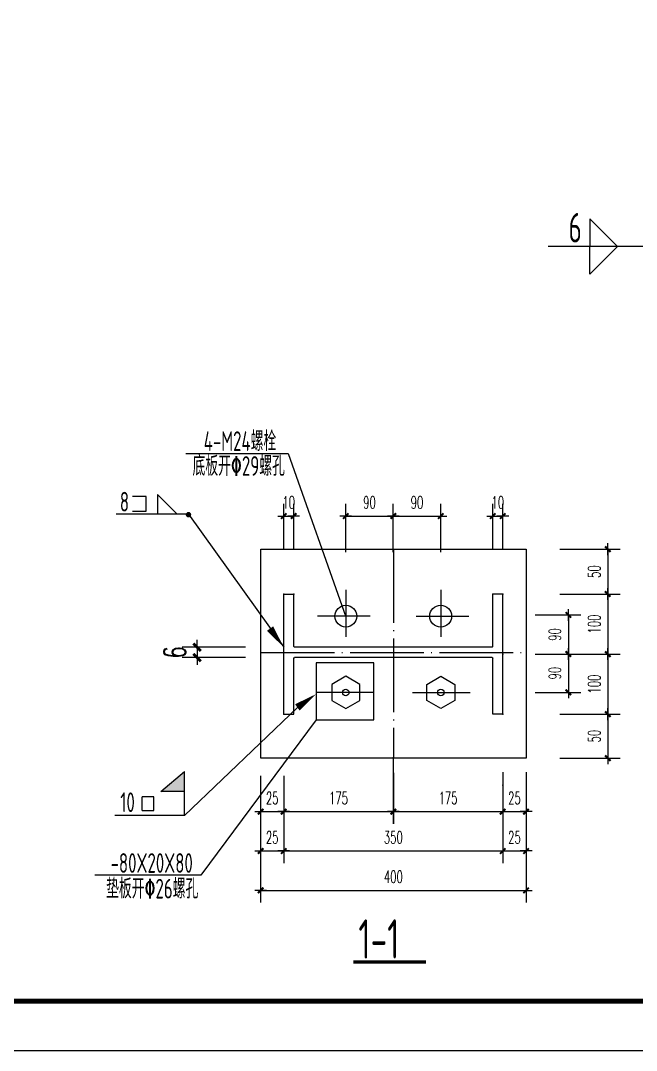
# Model space of a CAD drawing. Extents: x 14207793 to 14719554, y -1675802 to -1228715.
# Drawn here: x 14543680 to 14556190, y -1588998 to -1568071 of the extents above; entities that cross this region are included whole.
import ezdxf
from ezdxf.enums import TextEntityAlignment as Align

# ---------------------------------------------------------------- set-up
doc = ezdxf.new("R2010")
doc.units = 0
doc.header["$LTSCALE"] = 500
doc.header["$MEASUREMENT"] = 0
doc.linetypes.add('CONTINOUS', pattern=[0])
doc.linetypes.add('DOTE', pattern=[2.42, 2, -0.2, 0.02, -0.2])
doc.layers.get('0').update_dxf_attribs({"linetype": 'CONTINUOUS'})
doc.layers.get('DEFPOINTS').update_dxf_attribs({"color": 140, "linetype": 'CONTINUOUS'})
for name, color, linetype in [('08', 3, 'CONTINUOUS'), ('AXIS', 3, 'CONTINUOUS'), ('DIM_SYMB', 3, 'CONTINUOUS'), ('DOTE', 8, 'DOTE'), ('PUB_TITLE', 4, 'CONTINUOUS'), ('水平标注', 2, 'CONTINUOUS')]:
    doc.layers.add(name, color=color, linetype=linetype)
doc.styles.add('DIM_FONT', font='SIMPLEX.shx', dxfattribs={"width": 0.6})
doc.styles.add('TSSD_REIN', font='Tssdeng.shx', dxfattribs={"width": 0.65, "bigfont": 'hztxt.shx'})
doc.dimstyles.new('DIMN$0', dxfattribs={"dimtxt": 250, "dimasz": 0.8, "dimexe": 250, "dimexo": 300, "dimgap": 150, "dimtad": 1, "dimdec": 0, "dimzin": 0, "dimdsep": 46, "dimtxsty": 'DIM_FONT', "dimblk": '_DIMX', "dimcen": 0.09, "dimclrt": 7, "dimadec": 0, "dimazin": 0, "dimtfac": 1, "dimtdec": 0, "dimtix": 1, "dimtmove": 2, "dimatfit": 3, "dimldrblk": '_DIMX', "dimfxl": 0, "dimtolj": 1, "dimtzin": 0, "dimarcsym": 0})
doc.dimstyles.new('DIMN150', dxfattribs={"dimscale": 1.5, "dimtxt": 300, "dimasz": 100, "dimexe": 250, "dimexo": 300, "dimgap": 150, "dimtad": 1, "dimdec": 0, "dimzin": 0, "dimdsep": 46, "dimtxsty": 'DIM_FONT', "dimblk": 'ARCHTICK', "dimcen": 0.09, "dimclrt": 7, "dimazin": 2, "dimtfac": 1, "dimtdec": 0, "dimtix": 1, "dimtmove": 2, "dimatfit": 3, "dimldrblk": 'ARCHTICK', "dimfxl": 0, "dimtolj": 1, "dimtzin": 0, "dimarcsym": 0})

# ---------------------------------------------------------------- blocks, each defined once
blk = doc.blocks.new('*U7')
for points in [[(3002956, -68953), (3003264, -68953), (3003264, -68697)], [(3003264, -68953), (3003264, -68697), (3003264, -68953)]]:
    blk.add_solid(points)
blk = doc.blocks.new('_DIMX')
blk.add_line((-150, 0), (150, 0))
at = {"const_width": 50}
blk.add_lwpolyline([(-70, -70), (70, 70)], dxfattribs=at)
blk = doc.blocks.new('*D56')
at = {"layer": 'AXIS', "color": 0, "lineweight": -2}
for p, q in [((14554632, -1578811), (14555858, -1578811)), ((14555608, -1578812), (14555608, -1579723)), ((14554632, -1579724), (14555858, -1579724))]:
    blk.add_line(p, q, dxfattribs=at)
at = {"layer": 'DEFPOINTS', "color": 0}
for p in [(14554332, -1578811), (14554332, -1579724), (14555608, -1579724)]:
    blk.add_point(p, dxfattribs=at)
at = {"layer": 'AXIS', "color": 0, "lineweight": -2, "xscale": 0.8, "yscale": 0.8, "zscale": 0.8}
for p, rotation in [((14555608, -1578811), 90), ((14555608, -1579724), 270)]:
    blk.add_blockref('_DIMX', p, dxfattribs=dict(at, rotation=rotation))
at = {"layer": 'AXIS', "color": 7, "insert": (14555333, -1579268), "char_height": 250, "attachment_point": 5, "rotation": 90, "style": 'DIM_FONT'}
blk.add_mtext('\\A1;50', dxfattribs=at)
blk = doc.blocks.new('*D57')
at = {"layer": 'AXIS', "color": 0, "lineweight": -2}
for p, q in [((14554632, -1579724), (14555858, -1579724)), ((14555608, -1579725), (14555608, -1580943)), ((14554632, -1580944), (14555858, -1580944))]:
    blk.add_line(p, q, dxfattribs=at)
at = {"layer": 'DEFPOINTS', "color": 0}
for p in [(14554332, -1579724), (14554332, -1580944), (14555608, -1580944)]:
    blk.add_point(p, dxfattribs=at)
at = {"layer": 'AXIS', "color": 0, "lineweight": -2, "xscale": 0.8, "yscale": 0.8, "zscale": 0.8}
for p, rotation in [((14555608, -1579724), 90), ((14555608, -1580944), 270)]:
    blk.add_blockref('_DIMX', p, dxfattribs=dict(at, rotation=rotation))
at = {"layer": 'AXIS', "color": 7, "insert": (14555333, -1580334), "char_height": 250, "attachment_point": 5, "rotation": 90, "style": 'DIM_FONT'}
blk.add_mtext('\\A1;100', dxfattribs=at)
blk = doc.blocks.new('*D58')
at = {"layer": 'AXIS', "color": 0, "lineweight": -2}
for p, q in [((14554632, -1580944), (14555858, -1580944)), ((14555608, -1580945), (14555608, -1582163)), ((14554632, -1582164), (14555858, -1582164))]:
    blk.add_line(p, q, dxfattribs=at)
at = {"layer": 'DEFPOINTS', "color": 0}
for p in [(14554332, -1580944), (14554332, -1582164), (14555608, -1582164)]:
    blk.add_point(p, dxfattribs=at)
at = {"layer": 'AXIS', "color": 0, "lineweight": -2, "xscale": 0.8, "yscale": 0.8, "zscale": 0.8}
for p, rotation in [((14555608, -1580944), 90), ((14555608, -1582164), 270)]:
    blk.add_blockref('_DIMX', p, dxfattribs=dict(at, rotation=rotation))
at = {"layer": 'AXIS', "color": 7, "insert": (14555333, -1581554), "char_height": 250, "attachment_point": 5, "rotation": 90, "style": 'DIM_FONT'}
blk.add_mtext('\\A1;100', dxfattribs=at)
blk = doc.blocks.new('*D59')
at = {"layer": 'AXIS', "color": 0, "lineweight": -2}
for p, q in [((14554632, -1582164), (14555858, -1582164)), ((14555608, -1582165), (14555608, -1583058)), ((14554632, -1583058), (14555858, -1583058))]:
    blk.add_line(p, q, dxfattribs=at)
at = {"layer": 'DEFPOINTS', "color": 0}
for p in [(14554332, -1582164), (14554332, -1583058), (14555608, -1583058)]:
    blk.add_point(p, dxfattribs=at)
at = {"layer": 'AXIS', "color": 0, "lineweight": -2, "xscale": 0.8, "yscale": 0.8, "zscale": 0.8}
for p, rotation in [((14555608, -1582164), 90), ((14555608, -1583058), 270)]:
    blk.add_blockref('_DIMX', p, dxfattribs=dict(at, rotation=rotation))
at = {"layer": 'AXIS', "color": 7, "insert": (14555333, -1582611), "char_height": 250, "attachment_point": 5, "rotation": 90, "style": 'DIM_FONT'}
blk.add_mtext('\\A1;50', dxfattribs=at)
blk = doc.blocks.new('*D60')
at = {"layer": 'AXIS', "color": 0, "lineweight": -2}
for p, q in [((14554134, -1580148), (14555058, -1580148)), ((14554808, -1580148), (14554808, -1580943)), ((14554134, -1580943), (14555058, -1580943))]:
    blk.add_line(p, q, dxfattribs=at)
at = {"layer": 'DEFPOINTS', "color": 0}
for p in [(14553834, -1580148), (14553834, -1580943), (14554808, -1580943)]:
    blk.add_point(p, dxfattribs=at)
at = {"layer": 'AXIS', "color": 0, "lineweight": -2, "xscale": 0.8, "yscale": 0.8, "zscale": 0.8}
for p, rotation in [((14554808, -1580148), 90), ((14554808, -1580943), 270)]:
    blk.add_blockref('_DIMX', p, dxfattribs=dict(at, rotation=rotation))
at = {"layer": 'AXIS', "color": 7, "insert": (14554533, -1580546), "char_height": 250, "attachment_point": 5, "rotation": 90, "style": 'DIM_FONT'}
blk.add_mtext('\\A1;90', dxfattribs=at)
blk = doc.blocks.new('*D61')
at = {"layer": 'AXIS', "color": 0, "lineweight": -2}
for p, q in [((14554134, -1580943), (14555058, -1580943)), ((14554808, -1580944), (14554808, -1581722)), ((14554134, -1581722), (14555058, -1581722))]:
    blk.add_line(p, q, dxfattribs=at)
at = {"layer": 'DEFPOINTS', "color": 0}
for p in [(14553834, -1580943), (14553834, -1581722), (14554808, -1581722)]:
    blk.add_point(p, dxfattribs=at)
at = {"layer": 'AXIS', "color": 0, "lineweight": -2, "xscale": 0.8, "yscale": 0.8, "zscale": 0.8}
for p, rotation in [((14554808, -1580943), 90), ((14554808, -1581722), 270)]:
    blk.add_blockref('_DIMX', p, dxfattribs=dict(at, rotation=rotation))
at = {"layer": 'AXIS', "color": 7, "insert": (14554533, -1581333), "char_height": 250, "attachment_point": 5, "rotation": 90, "style": 'DIM_FONT'}
blk.add_mtext('\\A1;90', dxfattribs=at)
blk = doc.blocks.new('_ArchTick')
at = {"color": 0, "linetype": 'ByBlock', "const_width": 0.4}
blk.add_lwpolyline([(-0.5, -0.5), (0.5, 0.5)], dxfattribs=at)
blk = doc.blocks.new('*D62')
at = {"layer": 'AXIS', "color": 0, "lineweight": -2}
for p, q in [((14547265, -1580805), (14547265, -1580655)), ((14548247, -1580805), (14546965, -1580805)), ((14547265, -1580805), (14547265, -1581015)), ((14548247, -1581015), (14546965, -1581015)), ((14547265, -1581015), (14547265, -1581165))]:
    blk.add_line(p, q, dxfattribs=at)
at = {"layer": 'DEFPOINTS', "color": 0}
for p in [(14548697, -1580805), (14547265, -1581015), (14548697, -1581015)]:
    blk.add_point(p, dxfattribs=at)
at = {"layer": 'AXIS', "color": 0, "lineweight": -2, "xscale": 150, "yscale": 150, "zscale": 150}
for p, rotation in [((14547265, -1580805), 270), ((14547265, -1581015), 90)]:
    blk.add_blockref('_ArchTick', p, dxfattribs=dict(at, rotation=rotation))
at = {"layer": 'AXIS', "color": 7, "insert": (14546815, -1580910), "char_height": 450, "attachment_point": 5, "rotation": 90, "style": 'DIM_FONT'}
blk.add_mtext('\\A1;6', dxfattribs=at)
blk = doc.blocks.new('*D63')
at = {"layer": 'AXIS', "color": 0, "lineweight": -2}
for p, q in [((14549026, -1578812), (14549026, -1577888)), ((14549228, -1578812), (14549228, -1577888)), ((14549025, -1578138), (14549024, -1578138)), ((14549026, -1578138), (14549228, -1578138)), ((14549229, -1578138), (14549230, -1578138))]:
    blk.add_line(p, q, dxfattribs=at)
at = {"layer": 'DEFPOINTS', "color": 0}
for p in [(14549228, -1578138), (14549026, -1579112), (14549228, -1579112)]:
    blk.add_point(p, dxfattribs=at)
at = {"layer": 'AXIS', "color": 0, "lineweight": -2, "xscale": 0.8, "yscale": 0.8, "zscale": 0.8}
blk.add_blockref('_DIMX', (14549026, -1578138), dxfattribs=at)
at = {"layer": 'AXIS', "color": 0, "lineweight": -2, "xscale": 0.8, "yscale": 0.8, "zscale": 0.8, "rotation": 180}
blk.add_blockref('_DIMX', (14549228, -1578138), dxfattribs=at)
at = {"layer": 'AXIS', "color": 7, "insert": (14549127, -1577863), "char_height": 250, "attachment_point": 5, "style": 'DIM_FONT'}
blk.add_mtext('\\A1;10', dxfattribs=at)
blk = doc.blocks.new('*D64')
at = {"layer": 'AXIS', "color": 0, "lineweight": -2}
for p, q in [((14553273, -1578825), (14553273, -1577888)), ((14553475, -1578825), (14553475, -1577888)), ((14553272, -1578138), (14553272, -1578138)), ((14553273, -1578138), (14553475, -1578138)), ((14553476, -1578138), (14553477, -1578138))]:
    blk.add_line(p, q, dxfattribs=at)
at = {"layer": 'DEFPOINTS', "color": 0}
for p in [(14553475, -1578138), (14553273, -1579125), (14553475, -1579125)]:
    blk.add_point(p, dxfattribs=at)
at = {"layer": 'AXIS', "color": 0, "lineweight": -2, "xscale": 0.8, "yscale": 0.8, "zscale": 0.8}
blk.add_blockref('_DIMX', (14553273, -1578138), dxfattribs=at)
at = {"layer": 'AXIS', "color": 0, "lineweight": -2, "xscale": 0.8, "yscale": 0.8, "zscale": 0.8, "rotation": 180}
blk.add_blockref('_DIMX', (14553475, -1578138), dxfattribs=at)
at = {"layer": 'AXIS', "color": 7, "insert": (14553374, -1577863), "char_height": 250, "attachment_point": 5, "style": 'DIM_FONT'}
blk.add_mtext('\\A1;10', dxfattribs=at)
blk = doc.blocks.new('*D65')
at = {"layer": 'AXIS', "color": 0, "lineweight": -2}
for p, q in [((14550285, -1578873), (14550285, -1577888)), ((14551251, -1578873), (14551251, -1577888)), ((14550286, -1578138), (14551250, -1578138))]:
    blk.add_line(p, q, dxfattribs=at)
at = {"layer": 'DEFPOINTS', "color": 0}
for p in [(14551251, -1578138), (14550285, -1579173), (14551251, -1579173)]:
    blk.add_point(p, dxfattribs=at)
at = {"layer": 'AXIS', "color": 0, "lineweight": -2, "xscale": 0.8, "yscale": 0.8, "zscale": 0.8, "rotation": 180}
blk.add_blockref('_DIMX', (14550285, -1578138), dxfattribs=at)
at = {"layer": 'AXIS', "color": 0, "lineweight": -2, "xscale": 0.8, "yscale": 0.8, "zscale": 0.8}
blk.add_blockref('_DIMX', (14551251, -1578138), dxfattribs=at)
at = {"layer": 'AXIS', "color": 7, "insert": (14550768, -1577863), "char_height": 250, "attachment_point": 5, "style": 'DIM_FONT'}
blk.add_mtext('\\A1;90', dxfattribs=at)
blk = doc.blocks.new('*D66')
at = {"layer": 'AXIS', "color": 0, "lineweight": -2}
for p, q in [((14551251, -1578873), (14551251, -1577888)), ((14552216, -1578873), (14552216, -1577888)), ((14551251, -1578138), (14552215, -1578138))]:
    blk.add_line(p, q, dxfattribs=at)
at = {"layer": 'DEFPOINTS', "color": 0}
for p in [(14552216, -1578138), (14551251, -1579173), (14552216, -1579173)]:
    blk.add_point(p, dxfattribs=at)
at = {"layer": 'AXIS', "color": 0, "lineweight": -2, "xscale": 0.8, "yscale": 0.8, "zscale": 0.8, "rotation": 180}
blk.add_blockref('_DIMX', (14551251, -1578138), dxfattribs=at)
at = {"layer": 'AXIS', "color": 0, "lineweight": -2, "xscale": 0.8, "yscale": 0.8, "zscale": 0.8}
blk.add_blockref('_DIMX', (14552216, -1578138), dxfattribs=at)
at = {"layer": 'AXIS', "color": 7, "insert": (14551733, -1577863), "char_height": 250, "attachment_point": 5, "style": 'DIM_FONT'}
blk.add_mtext('\\A1;90', dxfattribs=at)
blk = doc.blocks.new('*D67')
at = {"layer": 'AXIS', "color": 0, "lineweight": -2}
for p, q in [((14548557, -1584284), (14548557, -1585995)), ((14553949, -1584284), (14553949, -1585995)), ((14548558, -1585745), (14553948, -1585745))]:
    blk.add_line(p, q, dxfattribs=at)
at = {"layer": 'DEFPOINTS', "color": 0}
for p in [(14548557, -1583984), (14553949, -1583984), (14553949, -1585745)]:
    blk.add_point(p, dxfattribs=at)
at = {"layer": 'AXIS', "color": 0, "lineweight": -2, "xscale": 0.8, "yscale": 0.8, "zscale": 0.8, "rotation": 180}
blk.add_blockref('_DIMX', (14548557, -1585745), dxfattribs=at)
at = {"layer": 'AXIS', "color": 0, "lineweight": -2, "xscale": 0.8, "yscale": 0.8, "zscale": 0.8}
blk.add_blockref('_DIMX', (14553949, -1585745), dxfattribs=at)
at = {"layer": 'AXIS', "color": 7, "insert": (14551253, -1585470), "char_height": 250, "attachment_point": 5, "style": 'DIM_FONT'}
blk.add_mtext('\\A1;400', dxfattribs=at)
blk = doc.blocks.new('*D68')
at = {"layer": 'AXIS', "color": 0, "lineweight": -2}
for p, q in [((14548557, -1584002), (14548557, -1585195)), ((14549026, -1584002), (14549026, -1585195)), ((14548556, -1584945), (14548556, -1584945)), ((14548557, -1584945), (14549026, -1584945)), ((14549027, -1584945), (14549027, -1584945))]:
    blk.add_line(p, q, dxfattribs=at)
at = {"layer": 'DEFPOINTS', "color": 0}
for p in [(14548557, -1583702), (14549026, -1583702), (14549026, -1584945)]:
    blk.add_point(p, dxfattribs=at)
at = {"layer": 'AXIS', "color": 0, "lineweight": -2, "xscale": 0.8, "yscale": 0.8, "zscale": 0.8}
blk.add_blockref('_DIMX', (14548557, -1584945), dxfattribs=at)
at = {"layer": 'AXIS', "color": 0, "lineweight": -2, "xscale": 0.8, "yscale": 0.8, "zscale": 0.8, "rotation": 180}
blk.add_blockref('_DIMX', (14549026, -1584945), dxfattribs=at)
at = {"layer": 'AXIS', "color": 7, "insert": (14548792, -1584670), "char_height": 250, "attachment_point": 5, "style": 'DIM_FONT'}
blk.add_mtext('\\A1;25', dxfattribs=at)
blk = doc.blocks.new('*D69')
at = {"layer": 'AXIS', "color": 0, "lineweight": -2}
for p, q in [((14549026, -1584002), (14549026, -1585195)), ((14553475, -1584002), (14553475, -1585195)), ((14549027, -1584945), (14553475, -1584945))]:
    blk.add_line(p, q, dxfattribs=at)
at = {"layer": 'DEFPOINTS', "color": 0}
for p in [(14549026, -1583702), (14553475, -1583702), (14553475, -1584945)]:
    blk.add_point(p, dxfattribs=at)
at = {"layer": 'AXIS', "color": 0, "lineweight": -2, "xscale": 0.8, "yscale": 0.8, "zscale": 0.8, "rotation": 180}
blk.add_blockref('_DIMX', (14549026, -1584945), dxfattribs=at)
at = {"layer": 'AXIS', "color": 0, "lineweight": -2, "xscale": 0.8, "yscale": 0.8, "zscale": 0.8}
blk.add_blockref('_DIMX', (14553475, -1584945), dxfattribs=at)
at = {"layer": 'AXIS', "color": 7, "insert": (14551251, -1584670), "char_height": 250, "attachment_point": 5, "style": 'DIM_FONT'}
blk.add_mtext('\\A1;350', dxfattribs=at)
blk = doc.blocks.new('*D70')
at = {"layer": 'AXIS', "color": 0, "lineweight": -2}
for p, q in [((14553475, -1584002), (14553475, -1585195)), ((14553949, -1584002), (14553949, -1585195)), ((14553475, -1584945), (14553474, -1584945)), ((14553475, -1584945), (14553949, -1584945)), ((14553950, -1584945), (14553951, -1584945))]:
    blk.add_line(p, q, dxfattribs=at)
at = {"layer": 'DEFPOINTS', "color": 0}
for p in [(14553475, -1583702), (14553949, -1583702), (14553949, -1584945)]:
    blk.add_point(p, dxfattribs=at)
at = {"layer": 'AXIS', "color": 0, "lineweight": -2, "xscale": 0.8, "yscale": 0.8, "zscale": 0.8}
blk.add_blockref('_DIMX', (14553475, -1584945), dxfattribs=at)
at = {"layer": 'AXIS', "color": 0, "lineweight": -2, "xscale": 0.8, "yscale": 0.8, "zscale": 0.8, "rotation": 180}
blk.add_blockref('_DIMX', (14553949, -1584945), dxfattribs=at)
at = {"layer": 'AXIS', "color": 7, "insert": (14553712, -1584670), "char_height": 250, "attachment_point": 5, "style": 'DIM_FONT'}
blk.add_mtext('\\A1;25', dxfattribs=at)
blk = doc.blocks.new('*D71')
at = {"layer": 'AXIS', "color": 0, "lineweight": -2}
for p, q in [((14548557, -1583415), (14548557, -1584395)), ((14549026, -1583415), (14549026, -1584395)), ((14548556, -1584145), (14548556, -1584145)), ((14548557, -1584145), (14549026, -1584145)), ((14549027, -1584145), (14549027, -1584145))]:
    blk.add_line(p, q, dxfattribs=at)
at = {"layer": 'DEFPOINTS', "color": 0}
for p in [(14548557, -1583115), (14549026, -1583115), (14549026, -1584145)]:
    blk.add_point(p, dxfattribs=at)
at = {"layer": 'AXIS', "color": 0, "lineweight": -2, "xscale": 0.8, "yscale": 0.8, "zscale": 0.8}
blk.add_blockref('_DIMX', (14548557, -1584145), dxfattribs=at)
at = {"layer": 'AXIS', "color": 0, "lineweight": -2, "xscale": 0.8, "yscale": 0.8, "zscale": 0.8, "rotation": 180}
blk.add_blockref('_DIMX', (14549026, -1584145), dxfattribs=at)
at = {"layer": 'AXIS', "color": 7, "insert": (14548792, -1583870), "char_height": 250, "attachment_point": 5, "style": 'DIM_FONT'}
blk.add_mtext('\\A1;25', dxfattribs=at)
blk = doc.blocks.new('*D72')
at = {"layer": 'AXIS', "color": 0, "lineweight": -2}
for p, q in [((14551251, -1583042), (14551251, -1584395)), ((14549026, -1583415), (14549026, -1584395)), ((14549027, -1584145), (14551250, -1584145))]:
    blk.add_line(p, q, dxfattribs=at)
at = {"layer": 'DEFPOINTS', "color": 0}
for p in [(14551251, -1582742), (14549026, -1583115), (14551251, -1584145)]:
    blk.add_point(p, dxfattribs=at)
at = {"layer": 'AXIS', "color": 0, "lineweight": -2, "xscale": 0.8, "yscale": 0.8, "zscale": 0.8, "rotation": 180}
blk.add_blockref('_DIMX', (14549026, -1584145), dxfattribs=at)
at = {"layer": 'AXIS', "color": 0, "lineweight": -2, "xscale": 0.8, "yscale": 0.8, "zscale": 0.8}
blk.add_blockref('_DIMX', (14551251, -1584145), dxfattribs=at)
at = {"layer": 'AXIS', "color": 7, "insert": (14550138, -1583870), "char_height": 250, "attachment_point": 5, "style": 'DIM_FONT'}
blk.add_mtext('\\A1;175', dxfattribs=at)
blk = doc.blocks.new('*D73')
at = {"layer": 'AXIS', "color": 0, "lineweight": -2}
for p, q in [((14551253, -1583358), (14551253, -1584395)), ((14553475, -1583342), (14553475, -1584395)), ((14551254, -1584145), (14553475, -1584145))]:
    blk.add_line(p, q, dxfattribs=at)
at = {"layer": 'DEFPOINTS', "color": 0}
for p in [(14551253, -1583058), (14553475, -1583042), (14553475, -1584145)]:
    blk.add_point(p, dxfattribs=at)
at = {"layer": 'AXIS', "color": 0, "lineweight": -2, "xscale": 0.8, "yscale": 0.8, "zscale": 0.8, "rotation": 180}
blk.add_blockref('_DIMX', (14551253, -1584145), dxfattribs=at)
at = {"layer": 'AXIS', "color": 0, "lineweight": -2, "xscale": 0.8, "yscale": 0.8, "zscale": 0.8}
blk.add_blockref('_DIMX', (14553475, -1584145), dxfattribs=at)
at = {"layer": 'AXIS', "color": 7, "insert": (14552364, -1583870), "char_height": 250, "attachment_point": 5, "style": 'DIM_FONT'}
blk.add_mtext('\\A1;175', dxfattribs=at)
blk = doc.blocks.new('*D74')
at = {"layer": 'AXIS', "color": 0, "lineweight": -2}
for p, q in [((14553475, -1583390), (14553475, -1584395)), ((14553949, -1583342), (14553949, -1584395)), ((14553475, -1584145), (14553474, -1584145)), ((14553475, -1584145), (14553949, -1584145)), ((14553950, -1584145), (14553951, -1584145))]:
    blk.add_line(p, q, dxfattribs=at)
at = {"layer": 'DEFPOINTS', "color": 0}
for p in [(14553475, -1583090), (14553949, -1583042), (14553949, -1584145)]:
    blk.add_point(p, dxfattribs=at)
at = {"layer": 'AXIS', "color": 0, "lineweight": -2, "xscale": 0.8, "yscale": 0.8, "zscale": 0.8}
blk.add_blockref('_DIMX', (14553475, -1584145), dxfattribs=at)
at = {"layer": 'AXIS', "color": 0, "lineweight": -2, "xscale": 0.8, "yscale": 0.8, "zscale": 0.8, "rotation": 180}
blk.add_blockref('_DIMX', (14553949, -1584145), dxfattribs=at)
at = {"layer": 'AXIS', "color": 7, "insert": (14553712, -1583870), "char_height": 250, "attachment_point": 5, "style": 'DIM_FONT'}
blk.add_mtext('\\A1;25', dxfattribs=at)

msp = doc.modelspace()

# ---------------------------------------------------------------- linework, layer by layer
for p, q in [((14547037.5, -1576865.7), (14549118.21, -1576865.7)), ((14549118.21, -1576865.7), (14550287.6, -1580183.78)), ((14546230.57, -1577740.42), (14545953.56, -1577740.42)), ((14546230.57, -1578038.33), (14546230.57, -1577740.42)), ((14546857.99, -1578102.98), (14546459.14, -1577704.14)), ((14546459.14, -1577704.14), (14546459.14, -1578102.97)), ((14545953.56, -1578038.33), (14546230.57, -1578038.33)), ((14547090.9, -1578103), (14545620, -1578102.92)), ((14547090.9, -1578103), (14549025.79, -1580804.29)), ((14550285.25, -1579641.28), (14550285.25, -1580590.55)), ((14552215.93, -1579641.28), (14552215.93, -1580590.55)), ((14549302.31, -1582027.76), (14547011.54, -1584221.94)), ((14549685, -1582281.69), (14547342.83, -1585433.56)), ((14546526.12, -1583736.51), (14547011.53, -1583332.01)), ((14547011.54, -1584221.94), (14547011.53, -1583332.01)), ((14546147.85, -1584124.79), (14546147.85, -1583844.37)), ((14546387.36, -1583844.37), (14546147.85, -1583844.37)), ((14546387.36, -1584124.79), (14546387.36, -1583844.37)), ((14547011.54, -1583736.52), (14546526.12, -1583736.51)), ((14546147.85, -1584124.79), (14546387.36, -1584124.79)), ((14547011.54, -1584221.94), (14545595, -1584221.85)), ((14547342.83, -1585433.56), (14545187.5, -1585433.56))]:
    msp.add_line(p, q)
at = {"linetype": 'CONTINOUS'}
for p, q in [((14550783.09, -1580175.82), (14549713.5, -1580175.82)), ((14551718.09, -1580175.82), (14552787.68, -1580175.82)), ((14550857.25, -1581722.38), (14549690.16, -1581722.38)), ((14551643.94, -1581722.38), (14552811.02, -1581722.38))]:
    msp.add_line(p, q, dxfattribs=at)
at = {"const_width": 55.12}
msp.add_lwpolyline([(14547063.34, -1578110.9, 1), (14547118.46, -1578110.9, 1)], format="xyb", close=True, dxfattribs=at)
for points in [[(14549025.79, -1580804.29, 0, 157.5, 0), (14548747.48, -1580426.18, 157.5, 157.5, 0)], [(14549685, -1581755.79, 0, 157.5, 0), (14549302.31, -1582027.76, 157.5, 157.5, 0)]]:
    msp.add_lwpolyline(points, format="xyseb")
for points in [[(14550284.24, -1582051.22), (14550568.55, -1581887.08), (14550568.55, -1581558.79), (14550284.24, -1581394.65), (14549999.94, -1581558.79), (14549999.94, -1581887.08)], [(14552216.94, -1582051.22), (14551932.64, -1581887.08), (14551932.64, -1581558.79), (14552216.94, -1581394.65), (14552501.25, -1581558.79), (14552501.25, -1581887.08)]]:
    msp.add_lwpolyline(points, close=True)
for centre in [(14550284.24, -1581722.93), (14552216.94, -1581722.93)]:
    msp.add_circle(centre, 66.15)
at = {"layer": '08', "linetype": 'Continuous'}
for p, q in [((14555804.19, -1572660.66), (14555240.7, -1572097.18)), ((14555240.7, -1572097.18), (14555240.7, -1572660.66)), ((14555804.19, -1572660.66), (14555240.7, -1573224.13)), ((14555240.7, -1573224.13), (14555240.7, -1572660.66))]:
    msp.add_line(p, q, dxfattribs=at)
at = {"layer": '08'}
msp.add_line((14556569.15, -1572660.66), (14554397.66, -1572660.66), dxfattribs=at)
at = {"layer": '08', "color": 30}
for p, q in [((14548557.26, -1578810.83), (14553949.21, -1578810.83)), ((14548557.26, -1583057.84), (14548557.26, -1578810.83)), ((14553949.21, -1578810.83), (14553949.21, -1583057.84)), ((14549025.79, -1579723.53), (14549228.04, -1579723.53)), ((14549025.79, -1582163.38), (14549025.79, -1579723.53)), ((14549228.04, -1580789.25), (14549228.04, -1579723.53)), ((14553475.4, -1579723.53), (14553273.14, -1579723.53)), ((14553273.14, -1580789.25), (14553273.14, -1579723.53)), ((14553475.4, -1582163.38), (14553475.4, -1579723.53)), ((14553257.39, -1580805), (14553273.14, -1580789.25)), ((14553257.39, -1580805), (14549243.79, -1580805)), ((14549228.04, -1582163.38), (14549228.04, -1581031.1)), ((14553257.39, -1581015.35), (14549243.79, -1581015.35)), ((14550857.97, -1581123.31), (14549685, -1581123.31)), ((14549685, -1581123.31), (14549685, -1582281.69)), ((14550857.97, -1582281.69), (14550857.97, -1581123.31)), ((14553257.39, -1581015.35), (14553273.14, -1581031.1)), ((14553273.14, -1582163.38), (14553273.14, -1581031.1)), ((14549025.79, -1582163.38), (14549228.04, -1582163.38)), ((14553475.4, -1582163.38), (14553273.14, -1582163.38)), ((14549685, -1582281.69), (14550857.97, -1582281.69)), ((14553949.21, -1583057.84), (14548557.26, -1583057.84))]:
    msp.add_line(p, q, dxfattribs=at)
at = {"layer": '08', "color": 2, "linetype": 'Continuous'}
for p, q in [((14549243.79, -1580805), (14549228.04, -1580789.25)), ((14549228.04, -1581031.1), (14549243.79, -1581015.35))]:
    msp.add_line(p, q, dxfattribs=at)
at = {"layer": '08', "color": 30}
for centre in [(14550287.6, -1580172.94), (14552213.58, -1580172.94)]:
    msp.add_circle(centre, 222.86, dxfattribs=at)
for p in [(14549025.79, -1579723.53), (14549228.04, -1579723.53), (14553273.14, -1579723.53), (14553475.4, -1579723.53), (14553475.4, -1580943.46), (14549025.79, -1582163.38), (14553475.4, -1582163.38)]:
    msp.add_point(p, dxfattribs=at)
at = {"layer": 'AXIS'}
msp.add_point((14553475.4, -1583606.09), dxfattribs=at)
at = {"layer": 'DEFPOINTS', "color": 0, "linetype": 'ByBlock'}
for p in [(14548557.26, -1578810.83), (14553949.21, -1578810.83), (14549243.79, -1580805), (14549243.79, -1581015.35), (14548557.26, -1583057.84), (14553949.21, -1583057.84)]:
    msp.add_point(p, dxfattribs=at)
at = {"layer": 'DIM_SYMB', "const_width": 70}
msp.add_lwpolyline([(14550439.08, -1587199.78), (14551915.25, -1587199.78)], dxfattribs=at)
at = {"layer": 'DOTE', "linetype": 'DOTE', "ltscale": 1.5}
for p, q in [((14551253.23, -1578810.83), (14551253.23, -1583057.84)), ((14548557.26, -1580910.33), (14553949.21, -1580910.33))]:
    msp.add_line(p, q, dxfattribs=at)
at = {"layer": 'PUB_TITLE'}
msp.add_lwpolyline([(14520842.5, -1588997.5), (14580242.5, -1588997.5), (14580242.5, -1546997.5), (14520842.5, -1546997.5)], close=True, dxfattribs=at)
at = {"layer": 'PUB_TITLE', "const_width": 100}
msp.add_lwpolyline([(14523342.5, -1587997.5), (14579242.5, -1587997.5), (14579242.5, -1547997.5), (14523342.5, -1547997.5)], close=True, dxfattribs=at)

# ---------------------------------------------------------------- block references
at = {"xscale": 1.575000002980232, "yscale": 1.574999999720603, "zscale": 1.575}
msp.add_blockref('*U7', (9816875.15, -1475132.84), dxfattribs=at)

# ---------------------------------------------------------------- texts
at = {"style": 'TSSD_REIN', "width": 0.65}
for s, height, p in [('6', 600, (14554811.46, -1572579.86)), ('4-M24螺栓', 400, (14547400.17, -1576816.88)), ('底板开%%13029螺孔', 400, (14547173.48, -1577321.43)), ('8', 400, (14545696.04, -1578047.18)), ('10', 400, (14545706.04, -1584154.68))]:
    msp.add_text(s, height=height, dxfattribs=at).set_placement(p)
for s, p in [('-80X20X80', (14547178.48, -1585389.44)), ('垫板开%%13026螺孔', (14547289.38, -1585910.95))]:
    msp.add_text(s, height=400, dxfattribs=at).set_placement(p, align=Align.RIGHT)
at = {"layer": '水平标注', "style": 'TSSD_REIN', "width": 0.65}
msp.add_text('1-1', height=800, dxfattribs=at).set_placement((14550542.26, -1587133.5))

# ---------------------------------------------------------------- dimensions: what is measured, and where the dimension line sits
at = {"layer": 'AXIS'}
for base, p1, p2, text, picture, middle in [((14549228.04, -1578137.77), (14549025.79, -1579112.37), (14549228.04, -1579112.37), '10', '*D63', (14549126.92, -1577862.77)), ((14551250.59, -1578137.77), (14550285.25, -1579172.97), (14551250.59, -1579172.97), '90', '*D65', (14550767.92, -1577862.77)), ((14552215.93, -1578137.77), (14551250.59, -1579172.97), (14552215.93, -1579172.97), '90', '*D66', (14551733.26, -1577862.77)), ((14553475.4, -1578137.77), (14553273.14, -1579125.01), (14553475.4, -1579125.01), '10', '*D64', (14553374.27, -1577862.77)), ((14551250.59, -1584145.34), (14549025.79, -1583115.19), (14551250.59, -1582742.5), '175', '*D72', (14550138.19, -1583870.34)), ((14553475.4, -1584145.34), (14551253.23, -1583057.84), (14553475.4, -1583042.5), '175', '*D73', (14552364.31, -1583870.34)), ((14553949.21, -1584145.34), (14553475.4, -1583090.27), (14553949.21, -1583042.5), '25', '*D74', (14553712.3, -1583870.34)), ((14549025.79, -1584145.34), (14548557.26, -1583115.19), (14549025.79, -1583115.19), '25', '*D71', (14548791.52, -1583870.34)), ((14549025.79, -1584945.34), (14548557.26, -1583702.34), (14549025.79, -1583702.34), '25', '*D68', (14548791.52, -1584670.34)), ((14553475.4, -1584945.34), (14549025.79, -1583702.34), (14553475.4, -1583702.34), '350', '*D69', (14551250.59, -1584670.34)), ((14553949.21, -1584945.34), (14553475.4, -1583702.34), (14553949.21, -1583702.34), '25', '*D70', (14553712.3, -1584670.34)), ((14553949.21, -1585745.34), (14548557.26, -1583984.11), (14553949.21, -1583984.11), '400', '*D67', (14551253.23, -1585470.34))]:
    dim = msp.add_linear_dim(base=base, p1=p1, p2=p2, text=text, dimstyle='DIMN$0', dxfattribs=at)
    dim.commit()
    dim.dimension.update_dxf_attribs({"geometry": picture, "text_midpoint": middle})
for base, p1, p2, text, picture, middle in [((14555607.75, -1579724.03), (14554331.58, -1578811.33), (14554331.58, -1579724.03), '50', '*D56', (14555332.75, -1579267.68)), ((14555607.75, -1580943.96), (14554331.58, -1579724.03), (14554331.58, -1580943.96), '100', '*D57', (14555332.75, -1580334)), ((14554807.75, -1580943.46), (14553834.24, -1580147.55), (14553834.24, -1580943.46), '90', '*D60', (14554532.75, -1580545.51)), ((14554807.75, -1581722.38), (14553834.24, -1580943.46), (14553834.24, -1581722.38), '90', '*D61', (14554532.75, -1581332.92)), ((14555607.75, -1582163.88), (14554331.58, -1580943.96), (14554331.58, -1582163.88), '100', '*D58', (14555332.75, -1581553.92)), ((14555607.75, -1583058.34), (14554331.58, -1582163.88), (14554331.58, -1583058.34), '50', '*D59', (14555332.75, -1582611.11))]:
    dim = msp.add_linear_dim(base=base, p1=p1, p2=p2, angle=90, text=text, dimstyle='DIMN$0', dxfattribs=at)
    dim.commit()
    dim.dimension.update_dxf_attribs({"geometry": picture, "text_midpoint": middle})
dim = msp.add_linear_dim(base=(14547265.25, -1581015.35), p1=(14548697.2, -1580805), p2=(14548697.2, -1581015.35), angle=90, text='6', dimstyle='DIMN150', override={"dimexe": 200}, dxfattribs=at)
dim.commit()
dim.dimension.update_dxf_attribs({"geometry": '*D62', "text_midpoint": (14546815.25, -1580910.17)})

doc.saveas('drawing.dxf')
